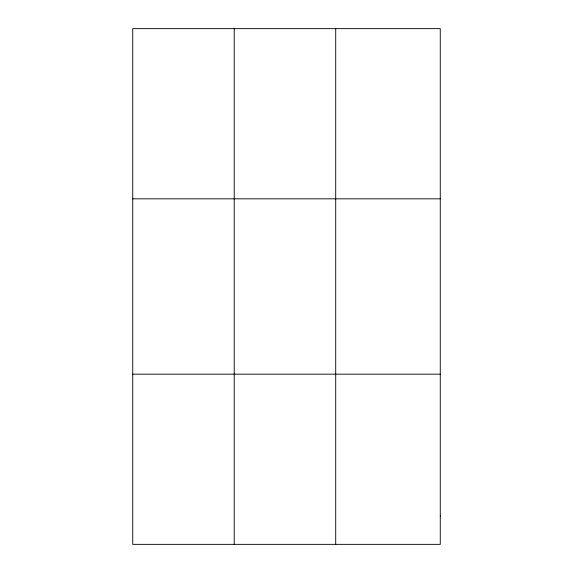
<?xml version="1.0" encoding="UTF-8"?>
<svg xmlns="http://www.w3.org/2000/svg" width="573" height="573" viewBox="0 0 573 573"><rect width="100%" height="100%" fill="white"/><g stroke="black" fill="none" stroke-linecap="round" stroke-linejoin="round"><path stroke-width="0.86" d="M234.221 544.35L234.221 28.65M335.706 544.35L335.706 28.65M132.735 198.831L440.265 198.831M132.735 374.169L440.265 374.169M440.265 515.986L440.265 544.35L132.735 544.35L132.735 28.65L440.265 28.65L440.265 515.986"/></g></svg>
